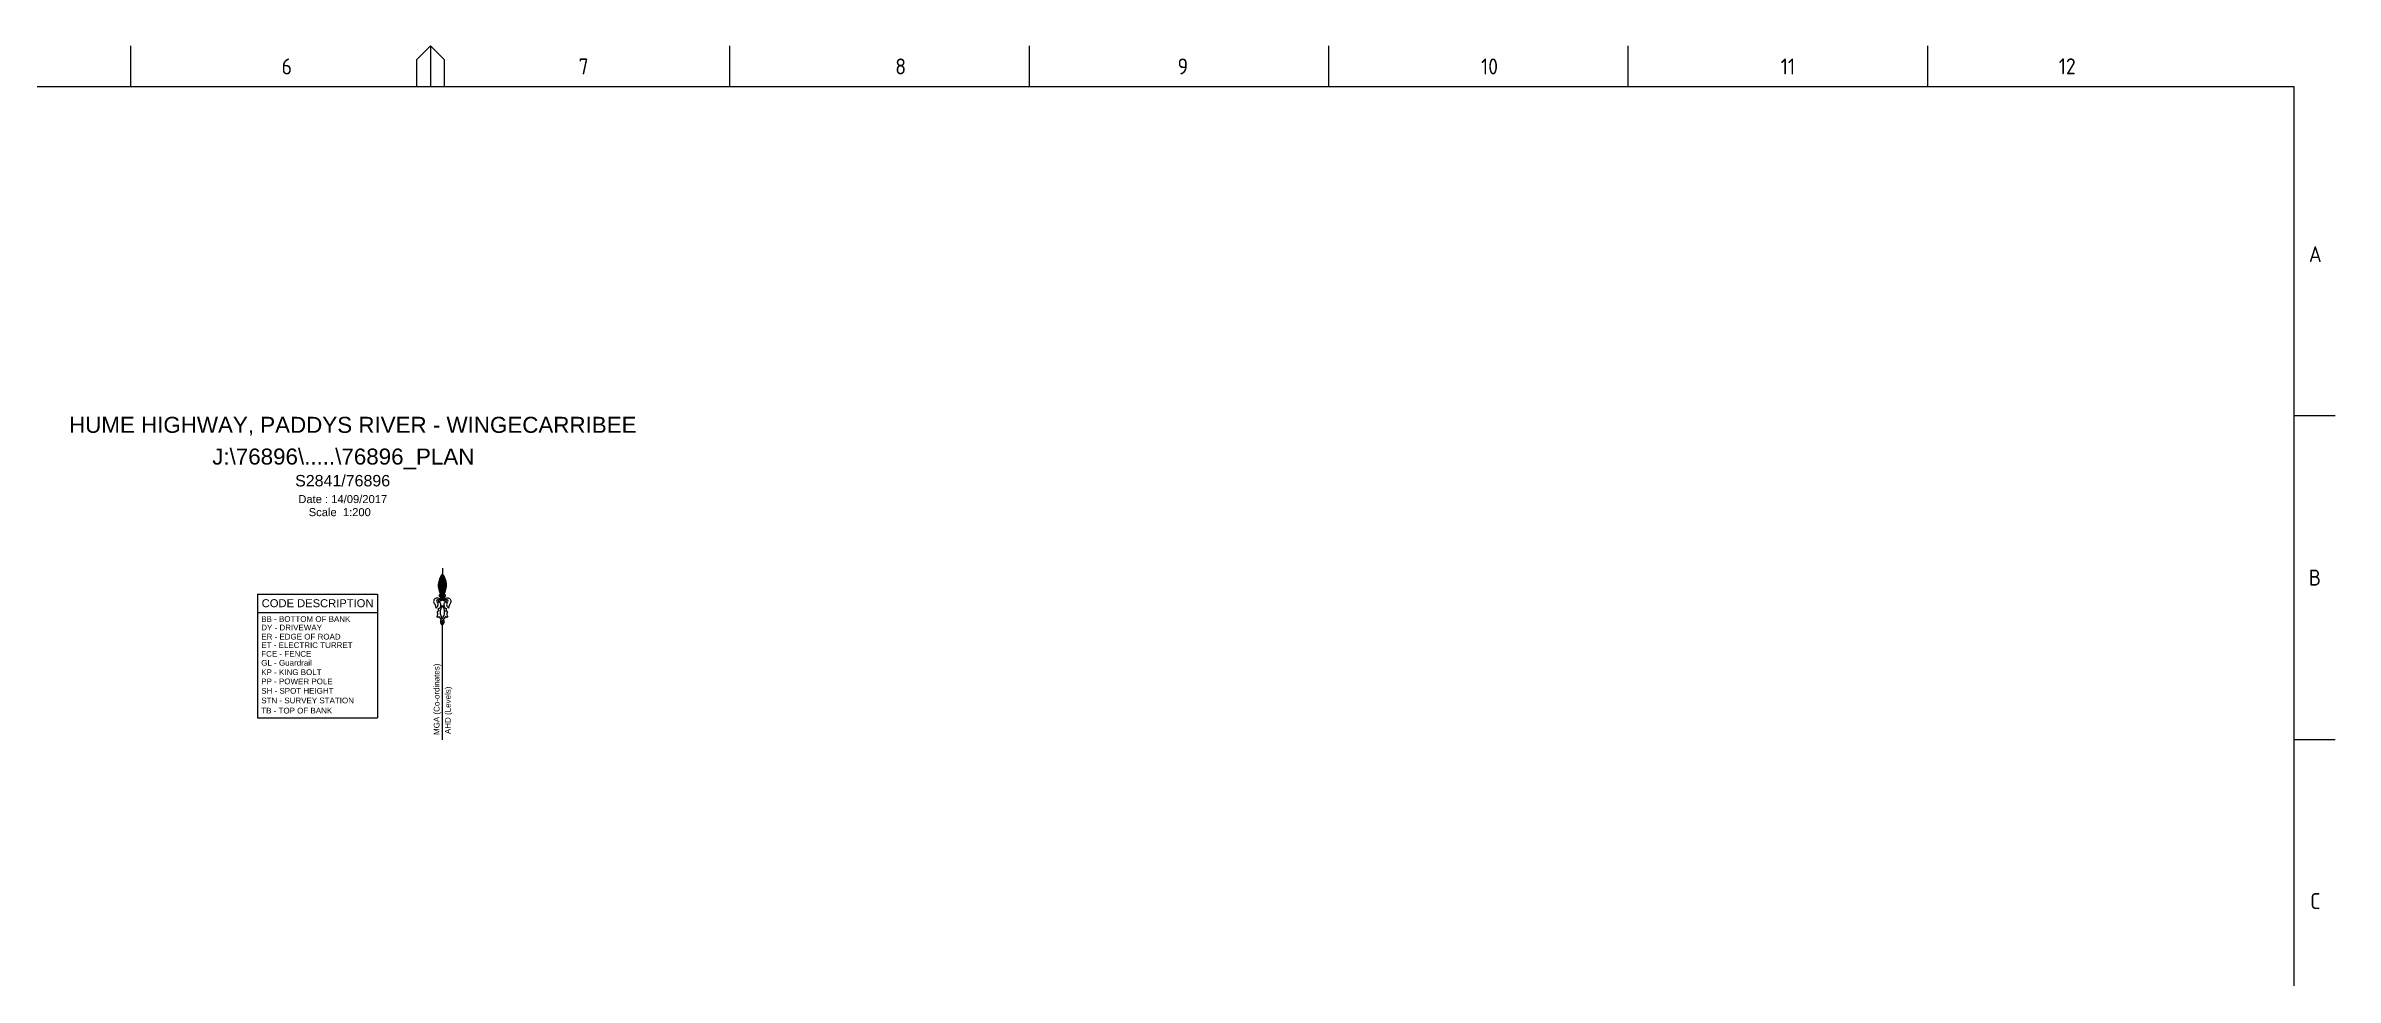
# Paper-space layout 'Survey' of a CAD drawing. Header units: metres, sheet in millimetres. Extents: x -21 to 813, y -3 to 583.
# Drawn here: x 312 to 813, y 380 to 583 of the extents above; entities that cross this region are included whole.
import ezdxf
from ezdxf.enums import TextEntityAlignment as Align

# ---------------------------------------------------------------- set-up
doc = ezdxf.new("R2010")
doc.units = ezdxf.units.M
doc.layers.get('0').update_dxf_attribs({"color": 6})
doc.layers.add('Notes', color=7, linetype='Continuous')
doc.layers.add('SupportsUG_SP_EXT', color=7, linetype='Continuous')
doc.styles.add('ARIAL', font='arial.ttf', dxfattribs={"height": 2})
doc.styles.add('iecISOCP', font='isocp.shx')
doc.styles.get("Standard").update_dxf_attribs({"font": 'arial.ttf'})

# ---------------------------------------------------------------- blocks, each defined once
blk = doc.blocks.new('A1_FRAME_TITLE')
at = {"layer": 'Notes', "linetype": 'Continuous'}
for p, q in [((351.17, 574.39), (351.17, 583.39)), ((413.68, 580.39), (416.68, 583.39)), ((416.68, 583.39), (416.68, 574.39)), ((416.68, 583.39), (419.68, 580.39)), ((482.19, 574.39), (482.19, 583.39)), ((547.7, 574.39), (547.7, 583.39)), ((613.21, 574.39), (613.21, 583.39)), ((678.72, 574.39), (678.72, 583.39)), ((744.23, 574.39), (744.23, 583.39)), ((413.68, 574.39), (413.68, 580.39)), ((419.68, 580.39), (419.68, 574.39)), ((833.35, 502.43), (824.35, 502.43)), ((824.37, 431.68), (833.35, 431.68))]:
    blk.add_line(p, q, dxfattribs=at)
at = {"layer": 'Notes', "color": 3, "linetype": 'Continuous'}
blk.add_line((824.37, 5.97), (824.37, 574.39), dxfattribs=at)
at = {"layer": 'Notes', "color": 3, "linetype": 'Continuous', "flags": 128}
blk.add_lwpolyline([(824.37, 574.39), (149.5, 574.39)], dxfattribs=at)
blk.add_attdef('DRAFT_NUM', (29.9, 23.29), '', height=2.5, rotation=90)
at = {"layer": 'Notes', "color": 7, "style": 'iecISOCP'}
for s, p in [('6', (384.13, 577.12)), ('7', (449.08, 577.12)), ('8', (518.36, 577.12)), ('9', (580.11, 577.12)), ('10', (646.5, 577.12)), ('11', (712.06, 577.12)), ('12', (772.87, 577.16)), ('A', (827.58, 536.06)), ('B', (827.58, 465.31)), ('C', (827.87, 394.56))]:
    blk.add_text(s, height=3.5, dxfattribs=at).set_placement(p)
at = {"layer": 'Notes', "color": 7, "style": 'iecISOCP', "flags": 8}
blk.add_attdef('VERSION_NO', text='', height=2.5, rotation=90, dxfattribs=at).set_placement((302.04, 43.81), align=Align.MIDDLE_CENTER)
at = {"layer": 'Notes', "color": 7, "style": 'iecISOCP'}
for tag, p in [('CAP_NO', (513.19, 43.46)), ('IE_NUM', (513.05, 37.81)), ('REF_No_1', (335.24, 32.31)), ('REF_1', (362.52, 32.31)), ('GEN_WO', (441.71, 31.76)), ('HV_SWITCH', (513.46, 32.16)), ('REF_No_2', (335.24, 26.31)), ('REF_2', (362.52, 26.31)), ('OH_WO', (441.71, 25.81)), ('UBD_REF', (513.05, 25.83)), ('REF_No_3', (335.24, 20.31)), ('REF_3', (362.52, 20.31)), ('UG_WO', (441.71, 20.05)), ('GIS_MAP_No', (513.05, 20.04)), ('REF_No_4', (335.24, 14.31)), ('REF_4', (362.52, 14.31)), ('SUB_WO', (441.71, 13.81)), ('HV_OP_DIAG', (513.33, 14.2)), ('LGA', (512.95, 7.78))]:
    blk.add_attdef(tag, p, '', height=2.5, dxfattribs=at)
at = {"layer": 'Notes', "style": 'iecISOCP'}
for tag, p in [('T1', (684.37, 39.47)), ('T2', (684.37, 34.35)), ('T3', (684.37, 28.92)), ('T4', (684.37, 23.66)), ('T5', (684.37, 18.23)), ('T6', (684.37, 12.97))]:
    blk.add_attdef(tag, text='', height=3.5, dxfattribs=at).set_placement(p, align=Align.CENTER)
at = {"layer": 'Notes', "color": 7, "style": 'iecISOCP'}
for tag, p in [('scale', (567.76, 33.27)), ('DRAWN', (567.76, 24.93)), ('DATE', (567.76, 16.88)), ('CHD', (567.76, 8.37)), ('DESIGN', (605.62, 9.15))]:
    blk.add_attdef(tag, text='', height=2.5, dxfattribs=at).set_placement(p, align=Align.CENTER)
at = {"layer": 'Notes', "color": 4, "style": 'iecISOCP'}
blk.add_attdef('NUM', text='', height=7, dxfattribs=at).set_placement((792.37, 20.12), align=Align.MIDDLE_CENTER)
at = {"layer": 'Notes', "color": 1, "style": 'iecISOCP'}
blk.add_attdef('REV', text='', height=5, dxfattribs=at).set_placement((820.05, 17.1), align=Align.CENTER)
at = {"layer": 'Notes', "color": 7, "style": 'iecISOCP'}
for tag, p in [('NS', (790.71, 8.12)), ('SHTS', (805.41, 8.12))]:
    blk.add_attdef(tag, text='', height=2.5, dxfattribs=at).set_placement(p, align=Align.MIDDLE)
at = {"layer": 'Notes', "style": 'iecISOCP'}
blk.add_attdef('ExportID', (9.08, 2.39), '', height=2.5, dxfattribs=at)
at = {"layer": 'Notes', "style": 'iecISOCP', "flags": 1}
for tag, p in [('ProjectType', (14.17, -26.8)), ('ProjectNumber', (23.56, -26.82)), ('DrawingNumber', (35.51, -26.8)), ('ProjectDescription', (47.56, -26.83)), ('ExportDate', (60.28, -26.79)), ('ExportUserName', (69.15, -26.8)), ('DesignerCompanyName', (81.48, -26.79)), ('ExportAreaOfInterest', (97.1, -26.81)), ('GIS_SUCCESS', (112, -26.78)), ('CAD_SUCCESS', (121.79, -26.78)), ('DEPOTCODE', (132.11, -26.88)), ('ExportCategories', (140.08, -26.8)), ('Comments', (154.38, -26.88))]:
    blk.add_attdef(tag, p, '', height=1, dxfattribs=at)
blk = doc.blocks.new('A$C6FB747EE')
for points in [[(3.2, 63.6, 0.90614), (2.7, 62.7, 0.10767), (3.9, 61.5, 0.10767), (5, 62.7, 0.90614), (4.5, 63.6, 0.311515), (3.9, 72.6, 0.311515)], [(3.9, 50.6, 0.430755), (3.9, 52.2, -0.000124), (3.9, 52.2, 0.430358)]]:
    blk.add_hatch(color=2).paths.add_polyline_path(points)
at = {"color": 2}
for p, q in [((3.9, 75.1), (3.9, 72.6)), ((3.9, 0), (3.9, 50.3))]:
    blk.add_line(p, q, dxfattribs=at)
for centre, radius, start, end in [((10, 67.6), 7.94, 141.2167, 210.427), ((-2.3, 67.6), 7.94, 329.5656, 38.7759), ((1.5, 60.6), 1.46, 91.9232, 195.1989), ((-3.7, 57.1), 4.88, 6.829, 39.4314), ((0.3, 59.2), 1.68, 298.9941, 34.4555), ((2, 60.7), 0.652, 46.5021, 245.7614), ((1.3, 58.6), 3.47, 43.8934, 88.8986), ((1.9, 60.4), 0.287, 228.5376, 70.3314), ((2.8, 60.5), 0.852, 118.4519, 168.6702), ((3, 63.1), 0.545, 68.3056, 237.0295), ((2.4, 60.2), 1.04, 26.0751, 90.0334), ((3, 60.4), 0.436, 36.5058, 227.6529), ((6, 64.7), 3.86, 212.3923, 236.8447), ((1.8, 64.7), 3.86, 303.1479, 327.6003), ((6.4, 58.6), 3.47, 91.094, 136.0991), ((5.3, 60.2), 1.04, 89.9592, 153.9174), ((4.7, 60.4), 0.436, 312.3397, 143.4868), ((4.7, 63.1), 0.545, 302.9631, 111.687), ((5.7, 60.7), 0.652, 294.2312, 133.4905), ((4.9, 60.5), 0.852, 11.3224, 61.5407), ((5.8, 60.4), 0.287, 109.6612, 311.455), ((7.4, 59.2), 1.68, 145.5371, 240.9985), ((6.2, 60.6), 1.46, 344.7937, 88.0694), ((11.4, 57.1), 4.88, 140.5612, 173.1636), ((0.4, 55), 1.49, 310.4654, 37.5449), ((1.8, 54.4), 0.693, 237.2444, 335.1543), ((2.1, 55.9), 0.523, 49.8192, 178.7916), ((3, 57.2), 1.02, 164.9876, 241.7314), ((1.8, 58.8), 1.36, 278.243, 8.879), ((6.4, 55.6), 4.28, 200.1882, 223.215), ((2.3, 59.2), 0.902, 342.3713, 61.6149), ((7.7, 55.9), 4.81, 143.4504, 216.5422), ((4.5, 51.7), 1.53, 113.4742, 246.5925), ((4.6, 51.4), 1.07, 133.4726, 226.5942), ((0, 55.9), 4.81, 323.4504, 36.5422), ((1.9, 55.2), 3.58, 303.7362, 343.1416), ((3.2, 51.7), 1.53, 293.4, 40.4479), ((3.1, 51.4), 1.07, 313.3984, 46.52), ((5.4, 59.2), 0.902, 118.3777, 197.6213), ((5.9, 58.8), 1.36, 171.1135, 261.7496), ((4.7, 57.2), 1.02, 298.2612, 15.005), ((5.6, 55.9), 0.523, 1.201, 130.1734), ((5.9, 54.4), 0.693, 204.8383, 302.7482), ((7.3, 55), 1.49, 142.4477, 229.5271)]:
    blk.add_arc(centre, radius, start, end, dxfattribs=at)

psp = doc.layouts.new('Survey')

# ---------------------------------------------------------------- linework, layer by layer
at = {"layer": 'Notes'}
for p, q in [((358.34, 463.47), (384.59, 463.47)), ((358.34, 463.47), (358.34, 436.42)), ((384.59, 463.47), (384.59, 436.42)), ((358.34, 459.4), (384.59, 459.4)), ((358.34, 436.42), (384.59, 436.42))]:
    psp.add_line(p, q, dxfattribs=at)

# ---------------------------------------------------------------- block references
at = {"layer": 'Notes', "xscale": 0.5, "yscale": 0.5, "zscale": 0.5}
psp.add_blockref('A$C6FB747EE', (396.82, 431.56), dxfattribs=at)
at = {"layer": 'SupportsUG_SP_EXT'}
psp.add_blockref('A1_FRAME_TITLE', (-20.55, 0), dxfattribs=at)

# ---------------------------------------------------------------- texts
at = {"layer": 'Notes'}
for s, height, p in [('HUME HIGHWAY, PADDYS RIVER - WINGECARRIBEE', 3.5, (317.08, 498.73)), ('J:\\76896\\.....\\76896_PLAN', 3.5, (348.4, 491.79)), ('S2841/76896', 2.5, (366.54, 487.01)), ('Date : 14/09/2017', 1.75, (367.24, 483.36)), ('Scale  1:200', 1.75, (369.51, 480.5)), ('CODE DESCRIPTION', 1.75, (359.23, 460.58))]:
    psp.add_text(s, height=height, dxfattribs=at).set_placement(p)
for s, p in [('BB - BOTTOM OF BANK', (359.13, 457.37)), ('DY - DRIVEWAY', (359.13, 455.51)), ('ER - EDGE OF ROAD', (359.13, 453.52)), ('ET - ELECTRIC TURRET', (359.13, 451.67)), ('FCE - FENCE', (359.13, 449.75)), ('GL - Guardrail', (359.13, 447.8)), ('KP - KING BOLT', (359.13, 445.74)), ('SH - SPOT HEIGHT', (359.13, 441.67)), ('STN - SURVEY STATION', (359.13, 439.56)), ('PP - POWER POLE', (359.13, 443.73)), ('TB - TOP OF BANK', (359.13, 437.34))]:
    psp.add_text(s, height=1.25, rotation=360, dxfattribs=at).set_placement(p)
at = {"layer": 'Notes', "style": 'ARIAL'}
for s, p in [('MGA (Co-ordinates)', (398.12, 432.64)), ('AHD (Levels)', (400.58, 432.84))]:
    psp.add_text(s, height=1.25, rotation=90.031, dxfattribs=at).set_placement(p)

doc.saveas('drawing.dxf')
